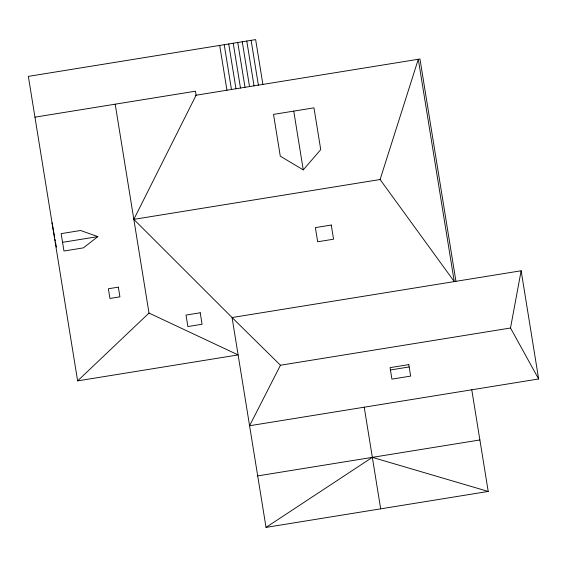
<?xml version="1.0" encoding="UTF-8"?>
<svg xmlns="http://www.w3.org/2000/svg" width="567" height="567" viewBox="0 0 567 567"><rect width="100%" height="100%" fill="white"/><g stroke="black" fill="none" stroke-linecap="round" stroke-linejoin="round"><path stroke-width="0.85" d="M510.506 328.01L280.452 365.233L249.579 425.746L538.65 378.976L510.506 328.01L521.144 270.771L232.073 317.541L133.833 219.365L196.097 95.213L195.452 91.202L34.948 117.171M380.103 179.519L418.29 59.266L454.266 281.593L380.103 179.519L133.833 219.365M303.26 169.887L320.738 149.624L313.976 107.843L273.521 114.392L280.282 156.166L303.26 169.887L293.749 111.118M262.89 84.412L255.639 39.605L28.35 76.382L77.622 380.882L148.993 313.062L115.2 104.186M97.85 236.616L83.413 247.871L63.965 251.018L61.151 233.639L80.599 230.493L97.85 236.616L62.554 242.329M280.452 365.233L232.073 317.541L266.029 527.395L372.342 457.356L488.222 491.447L471.772 389.798M195.537 95.306L419.963 58.996L455.939 281.324M77.622 380.882L238.119 354.914L148.993 313.062M390.443 369.982L409.168 366.948M257.694 475.904L479.888 439.957M266.029 527.395L488.222 491.447M52.029 222.732L54.68 237.545M54.985 239.288L55.297 241.032M55.609 242.775L56.388 247.127M521.144 270.771L538.65 378.976M364.227 407.198L380.677 508.847M251.124 40.335L258.375 85.142M246.78 41.037L254.03 85.844M242.265 41.767L249.515 86.574M237.75 42.497L245.001 87.304M233.235 43.227L240.486 88.034M228.728 43.957L235.971 88.764M224.213 44.687L231.456 89.494M219.698 45.417L226.949 90.224M331.263 225.042L315.38 227.608L317.669 241.776L333.552 239.203L331.263 225.042M118.347 287.15L108.382 288.759L109.948 298.455L119.92 296.846L118.347 287.15M200.222 312.771L186.011 315.075L187.868 326.564L202.079 324.26L200.222 312.771M408.793 364.609L390.068 367.643L391.925 379.132L410.65 376.098L408.793 364.609"/></g></svg>
